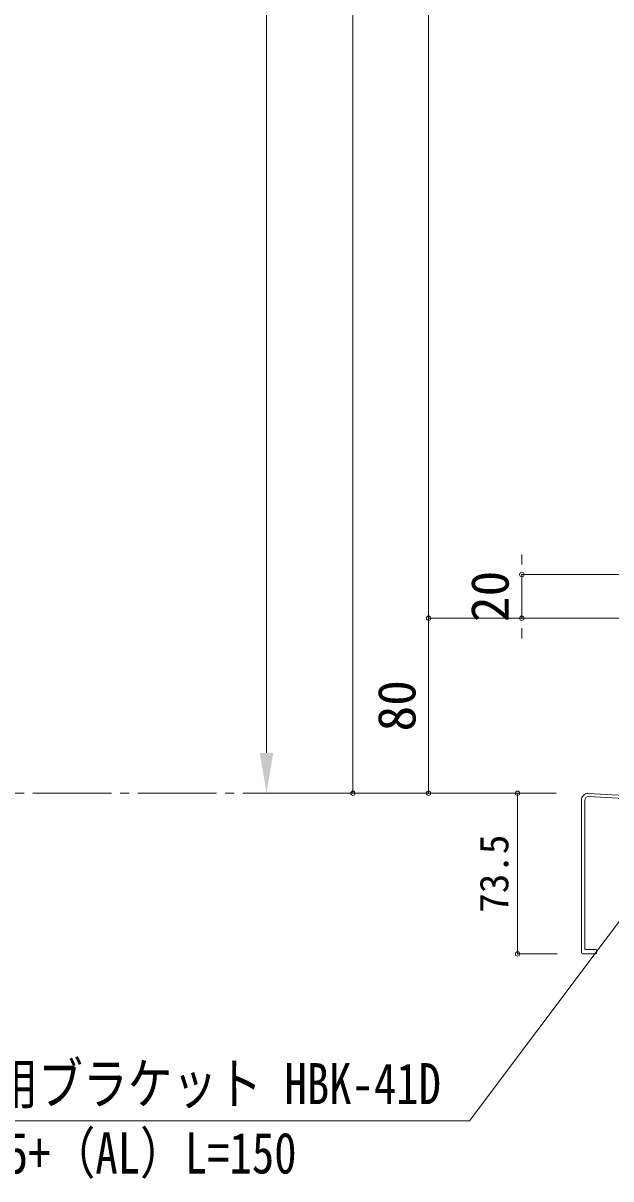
# Model space of a CAD drawing. Units: millimetres at full size. Extents: x -3425 to 3421, y -1129 to 1133.
# Drawn here: x 1194 to 1463, y -715 to -187 of the extents above; entities that cross this region are included whole.
import ezdxf
from ezdxf.enums import TextEntityAlignment as Align

# ---------------------------------------------------------------- set-up
doc = ezdxf.new("R2010")
doc.units = ezdxf.units.MM
doc.header["$LTSCALE"] = 4
doc.header["$PDMODE"] = 32
doc.header["$PDSIZE"] = 2
doc.linetypes.add('CHAIN2', pattern=[12, 9, -1, 1, -1])
for name, color, linetype, lineweight in [('0-0_0', 7, 'Continuous', 18), ('0-1_1手摺寸法', 3, 'Continuous', 9), ('0-E_KIJUN-A', 2, 'CHAIN2', 18), ('1-5_笠木', 3, 'Continuous', 18)]:
    doc.layers.add(name, color=color, linetype=linetype, lineweight=lineweight)
doc.styles.add('ＭＳ ゴシック', font='')
doc.styles.get('ＭＳ ゴシック').set_extended_font_data('MS Gothic')

msp = doc.modelspace()

# ---------------------------------------------------------------- linework, layer by layer
at = {"layer": '0-0_0'}
msp.add_lwpolyline([(1499.211, -553.908), (1493.205, -561.903), (1398.074, -688.528), (1078.439, -688.528)], dxfattribs=at)
at = {"layer": '0-1_1手摺寸法', "lineweight": 18}
for p, q in [((1305.329, 758.047), (1305.329, -520.306)), ((1344.806, -538.706), (1344.806, 561.277)), ((1379.396, -458.7), (1379.396, 561.277)), ((1344.806, 556.677), (1344.806, -534.106)), ((1379.396, 556.677), (1379.396, -454.1)), ((1422.001, -434.1), (1422.001, -429.5)), ((1481.803, -438.7), (1422.001, -438.7)), ((1422.001, -458.7), (1422.001, -438.7)), ((1422.001, -438.7), (1422.001, -458.7)), ((1469.661, -458.7), (1379.396, -458.7)), ((1383.206, -458.7), (1379.396, -458.7)), ((1379.396, -458.7), (1379.396, -538.701)), ((1481.457, -458.7), (1422.001, -458.7)), ((1379.396, -534.101), (1379.396, -463.3)), ((1422.001, -463.3), (1422.001, -467.9)), ((1437.712, -538.706), (1305.329, -538.706)), ((1437.712, -538.706), (1344.806, -538.706)), ((1383.206, -538.701), (1379.396, -538.701)), ((1437.212, -538.706), (1420.047, -538.706)), ((1420.047, -538.706), (1420.047, -612.206)), ((1420.047, -608.606), (1420.047, -542.306)), ((1438.212, -612.206), (1420.047, -612.206))]:
    msp.add_line(p, q, dxfattribs=at)
at = {"layer": '0-1_1手摺寸法'}
for p in [(1422.001, -438.7), (1379.396, -458.7), (1422.001, -458.7), (1344.806, -538.706), (1379.396, -538.701), (1420.047, -538.706), (1420.047, -612.206)]:
    msp.add_point(p, dxfattribs=at)
at = {"layer": '0-1_1手摺寸法', "color": 7}
msp.add_solid([(1302.262, -520.306), (1305.329, -538.706), (1308.395, -520.306)], dxfattribs=at)
at = {"layer": '0-E_KIJUN-A'}
msp.add_line((382.472, -538.723), (1436.692, -538.701), dxfattribs=at)
at = {"layer": '1-5_笠木'}
for p, q in [((1452.367, -538.869), (1646.367, -548.934)), ((1449.212, -541.865), (1449.212, -611.206)), ((1450.812, -541.876), (1450.812, -610.206)), ((1452.494, -540.278), (1474.212, -541.404)), ((1450.212, -612.206), (1455.712, -612.206)), ((1450.812, -610.206), (1455.712, -610.206)), ((1456.212, -610.706), (1456.212, -611.706))]:
    msp.add_line(p, q, dxfattribs=at)
for centre, radius, start, end in [((1452.212, -541.865), 3, 87.03, 180), ((1452.412, -541.876), 1.6, 87.03, 180), ((1450.212, -611.206), 1, 180, 270), ((1455.712, -610.706), 0.5, 0, 90), ((1455.712, -611.706), 0.5, 270, 0)]:
    msp.add_arc(centre, radius, start, end, dxfattribs=at)

# ---------------------------------------------------------------- texts
at = {"layer": '0-0_0', "style": 'ＭＳ ゴシック', "width": 0.8}
for s, p in [('手すり笠木用ブラケット HBK-41D', (1078.015, -686.51)), ('（st）PL-4.5+（AL）L=150', (1073.689, -718.215))]:
    msp.add_text(s, height=18.77, dxfattribs=at).set_placement(p, align=Align.BOTTOM_LEFT)
at = {"layer": '0-1_1手摺寸法', "style": 'ＭＳ ゴシック'}
for s, height, p in [('20', 17.27, (1421.182, -460.476)), ('80', 17.27, (1378.577, -510.477)), ('73.5', 13.14, (1419.799, -593.376))]:
    msp.add_text(s, height=height, rotation=90, dxfattribs=at).set_placement(p, align=Align.BOTTOM_LEFT)

doc.saveas('drawing.dxf')
